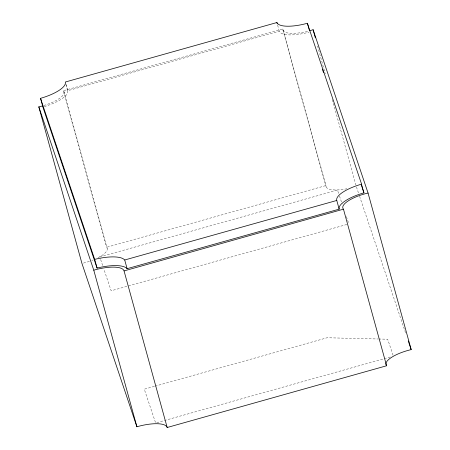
<?xml version="1.0" encoding="UTF-8"?>
<svg xmlns="http://www.w3.org/2000/svg" width="450" height="450" viewBox="0 0 450 450"><rect width="100%" height="100%" fill="white"/><g stroke="black" fill="none" stroke-linecap="round" stroke-linejoin="round"><path stroke-width="0.34" stroke-dasharray="2.25 1.69" d="M43.819 105.525A25.189 7.869 -15.4 0 0 63.405 90.703L282.819 28.974A25.189 7.869 -15.4 0 0 308.756 30.999M66.026 84.707L67.686 90.731L279.298 31.202A28.997 9.056 -15.4 0 0 309.099 32.141M98.072 257.715A25.189 7.869 -15.4 0 0 106.538 247.292L325.952 185.563A25.189 7.869 -15.4 0 0 346.877 188.764M346.838 224.471L111.161 290.773L103.793 268.886M154.401 386.348L144.281 389.199L155.649 422.989L390.651 356.878M155.076 386.162L327.127 337.759L377.927 338.985M378.624 339.002L387.669 339.221L393.356 356.119M67.686 90.731L67.708 90.765A28.997 9.056 -15.4 0 1 44.229 106.644M356.445 186.958L358.684 193.596M359.572 196.256L405.596 333.011M338.597 193.393L337.483 190.08L99.776 256.95L100.446 258.936M339.491 196.048L342.169 204.002M346.41 216.607L348.863 223.898M100.671 259.599L102.904 266.231M317.571 45.973L325.226 73.766M332.325 99.529L355.849 184.939M282.819 28.974L325.952 185.563M282.966 30.195L326.098 186.784M277.639 25.177L279.304 31.241M65.863 84.071L67.708 90.765M64.035 91.783L107.162 248.372M63.405 90.703L106.538 247.292M92.942 260.027A25.189 7.869 -15.4 0 1 91.789 260.471M89.404 261.326A25.189 7.869 -15.4 0 1 82.575 263.306"/><path stroke-width="0.67" d="M361.592 184.146L307.322 23.276A28.997 9.056 -15.4 0 1 276.907 22.539L65.289 82.029A28.997 9.056 -15.4 0 1 40.613 98.308L42.885 107.038L97.076 268.082L97.453 267.981A31.905 9.962 -15.4 0 1 127.08 268.695L339.182 209.154L336.763 200.419A28.997 9.056 -15.4 0 1 361.468 184.179L363.864 192.881A28.997 9.056 -15.4 0 0 339.159 209.121L339.182 209.154M40.489 98.336L94.68 259.38L95.057 259.284A31.905 9.962 -15.4 0 1 124.684 259.999L336.786 200.458M42.581 105.891A25.189 7.869 -15.4 0 1 38.818 106.864L93.774 270.18A28.097 8.775 -15.4 0 1 124.048 270.911L343.463 209.183A25.189 7.869 -15.4 0 1 368.049 193.022L313.093 29.706A25.189 7.869 -15.4 0 1 310.005 30.656M38.818 106.864L81.951 263.452L136.907 426.769A28.097 8.775 -15.4 0 1 167.181 427.5L386.595 365.771A25.189 7.869 -15.4 0 1 411.182 349.611L368.049 193.022M322.369 69.171L323.488 72.495M361.524 185.535L363.988 192.847M408.279 340.982L411.182 349.611M313.093 29.706L315.332 37.839M307.44 23.237L309.471 30.6M343.463 209.183L386.595 365.771M276.902 22.5L277.267 23.839M124.746 260.106L127.142 268.808M124.048 270.911L167.181 427.5M94.68 259.38L97.076 268.082M93.774 270.18L136.907 426.769"/></g></svg>
